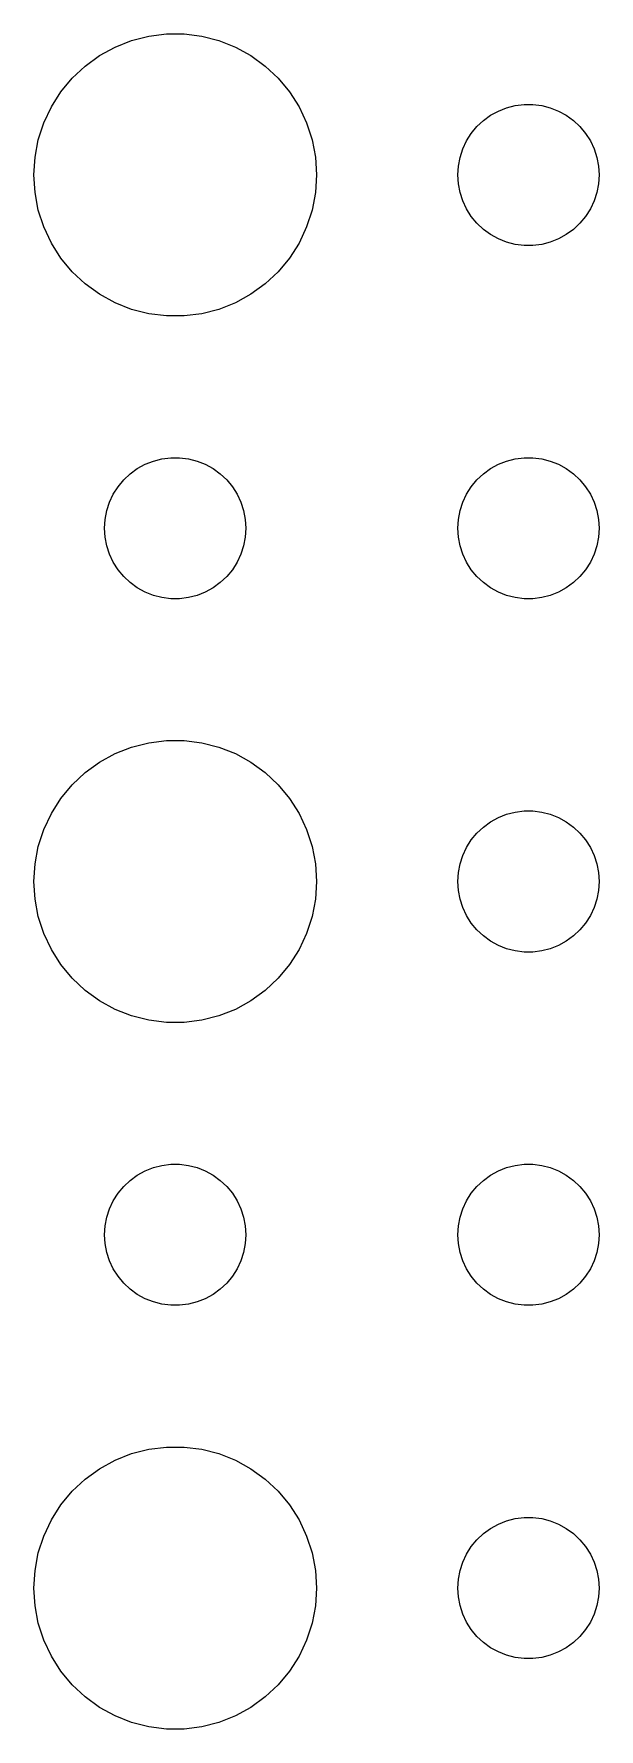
# Model space of a CAD drawing. Header units: metres. Extents: x -150 to 150, y -149 to 149.
# Drawn here: x -115.5 to -103.5, y 34.51 to 70.49 of the extents above; entities that cross this region are included whole.
import ezdxf

# ---------------------------------------------------------------- set-up
doc = ezdxf.new("R2010")
doc.units = ezdxf.units.M

msp = doc.modelspace()

# ---------------------------------------------------------------- linework, layer by layer
for p, q in [((-114.107, 70.033), (-113.777, 70.2145)), ((-113.777, 70.2145), (-113.427, 70.3532)), ((-113.427, 70.3532), (-113.062, 70.4469)), ((-113.062, 70.4469), (-112.688, 70.4941)), ((-112.688, 70.4941), (-112.312, 70.4941)), ((-112.312, 70.4941), (-111.938, 70.4469)), ((-111.938, 70.4469), (-111.573, 70.3532)), ((-111.573, 70.3532), (-111.223, 70.2145)), ((-111.223, 70.2145), (-110.893, 70.033)), ((-114.412, 69.8115), (-114.107, 70.033)), ((-110.893, 70.033), (-110.588, 69.8115)), ((-114.927, 69.2634), (-114.687, 69.5536)), ((-114.687, 69.5536), (-114.412, 69.8115)), ((-110.588, 69.8115), (-110.313, 69.5536)), ((-110.313, 69.5536), (-110.073, 69.2634)), ((-115.129, 68.9453), (-114.927, 69.2634)), ((-110.073, 69.2634), (-109.871, 68.9453)), ((-115.289, 68.6044), (-115.129, 68.9453)), ((-109.871, 68.9453), (-109.711, 68.6044)), ((-105.956, 68.6558), (-105.804, 68.7665)), ((-105.804, 68.7665), (-105.639, 68.8572)), ((-105.639, 68.8572), (-105.464, 68.9266)), ((-105.464, 68.9266), (-105.281, 68.9734)), ((-105.281, 68.9734), (-105.094, 68.997)), ((-105.094, 68.997), (-104.906, 68.997)), ((-104.906, 68.997), (-104.719, 68.9734)), ((-104.719, 68.9734), (-104.536, 68.9266)), ((-104.536, 68.9266), (-104.361, 68.8572)), ((-104.361, 68.8572), (-104.196, 68.7665)), ((-104.196, 68.7665), (-104.044, 68.6558)), ((-115.406, 68.2461), (-115.289, 68.6044)), ((-109.711, 68.6044), (-109.594, 68.2461)), ((-106.314, 68.2226), (-106.214, 68.3817)), ((-106.214, 68.3817), (-106.093, 68.5268)), ((-106.093, 68.5268), (-105.956, 68.6558)), ((-104.044, 68.6558), (-103.907, 68.5268)), ((-103.907, 68.5268), (-103.786, 68.3817)), ((-103.786, 68.3817), (-103.686, 68.2226)), ((-115.476, 67.876), (-115.406, 68.2461)), ((-109.594, 68.2461), (-109.524, 67.876)), ((-106.453, 67.873), (-106.395, 68.0522)), ((-106.395, 68.0522), (-106.314, 68.2226)), ((-103.686, 68.2226), (-103.605, 68.0522)), ((-103.605, 68.0522), (-103.547, 67.873)), ((-115.5, 67.5), (-115.476, 67.876)), ((-109.524, 67.876), (-109.5, 67.5)), ((-106.5, 67.5), (-106.488, 67.688)), ((-106.488, 67.688), (-106.453, 67.873)), ((-103.547, 67.873), (-103.512, 67.688)), ((-103.512, 67.688), (-103.5, 67.5)), ((-115.476, 67.124), (-115.5, 67.5)), ((-109.5, 67.5), (-109.524, 67.124)), ((-106.488, 67.312), (-106.5, 67.5)), ((-106.453, 67.127), (-106.488, 67.312)), ((-103.512, 67.312), (-103.547, 67.127)), ((-103.5, 67.5), (-103.512, 67.312)), ((-115.406, 66.7539), (-115.476, 67.124)), ((-109.524, 67.124), (-109.594, 66.7539)), ((-106.395, 66.9478), (-106.453, 67.127)), ((-106.314, 66.7774), (-106.395, 66.9478)), ((-103.605, 66.9478), (-103.686, 66.7774)), ((-103.547, 67.127), (-103.605, 66.9478)), ((-115.289, 66.3956), (-115.406, 66.7539)), ((-109.594, 66.7539), (-109.711, 66.3956)), ((-106.214, 66.6183), (-106.314, 66.7774)), ((-106.093, 66.4732), (-106.214, 66.6183)), ((-103.786, 66.6183), (-103.907, 66.4732)), ((-103.686, 66.7774), (-103.786, 66.6183)), ((-115.129, 66.0547), (-115.289, 66.3956)), ((-109.711, 66.3956), (-109.871, 66.0547)), ((-105.956, 66.3442), (-106.093, 66.4732)), ((-105.804, 66.2335), (-105.956, 66.3442)), ((-105.639, 66.1428), (-105.804, 66.2335)), ((-104.196, 66.2335), (-104.361, 66.1428)), ((-104.044, 66.3442), (-104.196, 66.2335)), ((-103.907, 66.4732), (-104.044, 66.3442)), ((-114.927, 65.7366), (-115.129, 66.0547)), ((-109.871, 66.0547), (-110.073, 65.7366)), ((-105.464, 66.0734), (-105.639, 66.1428)), ((-105.281, 66.0266), (-105.464, 66.0734)), ((-105.094, 66.003), (-105.281, 66.0266)), ((-104.906, 66.003), (-105.094, 66.003)), ((-104.719, 66.0266), (-104.906, 66.003)), ((-104.536, 66.0734), (-104.719, 66.0266)), ((-104.361, 66.1428), (-104.536, 66.0734)), ((-114.687, 65.4464), (-114.927, 65.7366)), ((-110.073, 65.7366), (-110.313, 65.4464)), ((-114.412, 65.1885), (-114.687, 65.4464)), ((-114.107, 64.967), (-114.412, 65.1885)), ((-110.588, 65.1885), (-110.893, 64.967)), ((-110.313, 65.4464), (-110.588, 65.1885)), ((-113.777, 64.7855), (-114.107, 64.967)), ((-113.427, 64.6468), (-113.777, 64.7855)), ((-111.223, 64.7855), (-111.573, 64.6468)), ((-110.893, 64.967), (-111.223, 64.7855)), ((-113.062, 64.5531), (-113.427, 64.6468)), ((-112.688, 64.5059), (-113.062, 64.5531)), ((-112.312, 64.5059), (-112.688, 64.5059)), ((-111.938, 64.5531), (-112.312, 64.5059)), ((-111.573, 64.6468), (-111.938, 64.5531)), ((-113.456, 61.1558), (-113.304, 61.2665)), ((-113.304, 61.2665), (-113.139, 61.3572)), ((-113.139, 61.3572), (-112.964, 61.4266)), ((-112.964, 61.4266), (-112.781, 61.4734)), ((-112.781, 61.4734), (-112.594, 61.497)), ((-112.594, 61.497), (-112.406, 61.497)), ((-112.406, 61.497), (-112.219, 61.4734)), ((-112.219, 61.4734), (-112.036, 61.4266)), ((-112.036, 61.4266), (-111.861, 61.3572)), ((-111.861, 61.3572), (-111.696, 61.2665)), ((-111.696, 61.2665), (-111.544, 61.1558)), ((-105.956, 61.1558), (-105.804, 61.2665)), ((-105.804, 61.2665), (-105.639, 61.3572)), ((-105.639, 61.3572), (-105.464, 61.4266)), ((-105.464, 61.4266), (-105.281, 61.4734)), ((-105.281, 61.4734), (-105.094, 61.497)), ((-105.094, 61.497), (-104.906, 61.497)), ((-104.906, 61.497), (-104.719, 61.4734)), ((-104.719, 61.4734), (-104.536, 61.4266)), ((-104.536, 61.4266), (-104.361, 61.3572)), ((-104.361, 61.3572), (-104.196, 61.2665)), ((-104.196, 61.2665), (-104.044, 61.1558)), ((-113.814, 60.7226), (-113.714, 60.8817)), ((-113.714, 60.8817), (-113.593, 61.0268)), ((-113.593, 61.0268), (-113.456, 61.1558)), ((-111.544, 61.1558), (-111.407, 61.0268)), ((-111.407, 61.0268), (-111.286, 60.8817)), ((-111.286, 60.8817), (-111.186, 60.7226)), ((-106.314, 60.7226), (-106.214, 60.8817)), ((-106.214, 60.8817), (-106.093, 61.0268)), ((-106.093, 61.0268), (-105.956, 61.1558)), ((-104.044, 61.1558), (-103.907, 61.0268)), ((-103.907, 61.0268), (-103.786, 60.8817)), ((-103.786, 60.8817), (-103.686, 60.7226)), ((-113.953, 60.373), (-113.895, 60.5522)), ((-113.895, 60.5522), (-113.814, 60.7226)), ((-111.186, 60.7226), (-111.105, 60.5522)), ((-111.105, 60.5522), (-111.047, 60.373)), ((-106.453, 60.373), (-106.395, 60.5522)), ((-106.395, 60.5522), (-106.314, 60.7226)), ((-103.686, 60.7226), (-103.605, 60.5522)), ((-103.605, 60.5522), (-103.547, 60.373)), ((-114, 60), (-113.988, 60.188)), ((-113.988, 60.188), (-113.953, 60.373)), ((-111.047, 60.373), (-111.012, 60.188)), ((-111.012, 60.188), (-111, 60)), ((-106.5, 60), (-106.488, 60.188)), ((-106.488, 60.188), (-106.453, 60.373)), ((-103.547, 60.373), (-103.512, 60.188)), ((-103.512, 60.188), (-103.5, 60)), ((-113.988, 59.812), (-114, 60)), ((-113.953, 59.627), (-113.988, 59.812)), ((-111.012, 59.812), (-111.047, 59.627)), ((-111, 60), (-111.012, 59.812)), ((-106.488, 59.812), (-106.5, 60)), ((-106.453, 59.627), (-106.488, 59.812)), ((-103.512, 59.812), (-103.547, 59.627)), ((-103.5, 60), (-103.512, 59.812)), ((-113.895, 59.4478), (-113.953, 59.627)), ((-113.814, 59.2774), (-113.895, 59.4478)), ((-111.105, 59.4478), (-111.186, 59.2774)), ((-111.047, 59.627), (-111.105, 59.4478)), ((-106.395, 59.4478), (-106.453, 59.627)), ((-106.314, 59.2774), (-106.395, 59.4478)), ((-103.605, 59.4478), (-103.686, 59.2774)), ((-103.547, 59.627), (-103.605, 59.4478)), ((-113.714, 59.1183), (-113.814, 59.2774)), ((-113.593, 58.9732), (-113.714, 59.1183)), ((-111.286, 59.1183), (-111.407, 58.9732)), ((-111.186, 59.2774), (-111.286, 59.1183)), ((-106.214, 59.1183), (-106.314, 59.2774)), ((-106.093, 58.9732), (-106.214, 59.1183)), ((-103.786, 59.1183), (-103.907, 58.9732)), ((-103.686, 59.2774), (-103.786, 59.1183)), ((-113.456, 58.8442), (-113.593, 58.9732)), ((-113.304, 58.7335), (-113.456, 58.8442)), ((-113.139, 58.6428), (-113.304, 58.7335)), ((-111.696, 58.7335), (-111.861, 58.6428)), ((-111.544, 58.8442), (-111.696, 58.7335)), ((-111.407, 58.9732), (-111.544, 58.8442)), ((-105.956, 58.8442), (-106.093, 58.9732)), ((-105.804, 58.7335), (-105.956, 58.8442)), ((-105.639, 58.6428), (-105.804, 58.7335)), ((-104.196, 58.7335), (-104.361, 58.6428)), ((-104.044, 58.8442), (-104.196, 58.7335)), ((-103.907, 58.9732), (-104.044, 58.8442)), ((-112.964, 58.5734), (-113.139, 58.6428)), ((-112.781, 58.5266), (-112.964, 58.5734)), ((-112.594, 58.503), (-112.781, 58.5266)), ((-112.406, 58.503), (-112.594, 58.503)), ((-112.219, 58.5266), (-112.406, 58.503)), ((-112.036, 58.5734), (-112.219, 58.5266)), ((-111.861, 58.6428), (-112.036, 58.5734)), ((-105.464, 58.5734), (-105.639, 58.6428)), ((-105.281, 58.5266), (-105.464, 58.5734)), ((-105.094, 58.503), (-105.281, 58.5266)), ((-104.906, 58.503), (-105.094, 58.503)), ((-104.719, 58.5266), (-104.906, 58.503)), ((-104.536, 58.5734), (-104.719, 58.5266)), ((-104.361, 58.6428), (-104.536, 58.5734)), ((-113.427, 55.3532), (-113.062, 55.4469)), ((-113.062, 55.4469), (-112.688, 55.4941)), ((-112.688, 55.4941), (-112.312, 55.4941)), ((-112.312, 55.4941), (-111.938, 55.4469)), ((-111.938, 55.4469), (-111.573, 55.3532)), ((-114.107, 55.033), (-113.777, 55.2145)), ((-113.777, 55.2145), (-113.427, 55.3532)), ((-111.573, 55.3532), (-111.223, 55.2145)), ((-111.223, 55.2145), (-110.893, 55.033)), ((-114.687, 54.5536), (-114.412, 54.8115)), ((-114.412, 54.8115), (-114.107, 55.033)), ((-110.893, 55.033), (-110.588, 54.8115)), ((-110.588, 54.8115), (-110.313, 54.5536)), ((-114.927, 54.2634), (-114.687, 54.5536)), ((-110.313, 54.5536), (-110.073, 54.2634)), ((-115.129, 53.9453), (-114.927, 54.2634)), ((-110.073, 54.2634), (-109.871, 53.9453)), ((-105.281, 53.9734), (-105.094, 53.997)), ((-105.094, 53.997), (-104.906, 53.997)), ((-104.906, 53.997), (-104.719, 53.9734)), ((-115.289, 53.6044), (-115.129, 53.9453)), ((-109.871, 53.9453), (-109.711, 53.6044)), ((-106.093, 53.5268), (-105.956, 53.6558)), ((-105.956, 53.6558), (-105.804, 53.7665)), ((-105.804, 53.7665), (-105.639, 53.8572)), ((-105.639, 53.8572), (-105.464, 53.9266)), ((-105.464, 53.9266), (-105.281, 53.9734)), ((-104.719, 53.9734), (-104.536, 53.9266)), ((-104.536, 53.9266), (-104.361, 53.8572)), ((-104.361, 53.8572), (-104.196, 53.7665)), ((-104.196, 53.7665), (-104.044, 53.6558)), ((-104.044, 53.6558), (-103.907, 53.5268)), ((-115.406, 53.2461), (-115.289, 53.6044)), ((-109.711, 53.6044), (-109.594, 53.2461)), ((-106.314, 53.2226), (-106.214, 53.3817)), ((-106.214, 53.3817), (-106.093, 53.5268)), ((-103.907, 53.5268), (-103.786, 53.3817)), ((-103.786, 53.3817), (-103.686, 53.2226)), ((-115.476, 52.876), (-115.406, 53.2461)), ((-109.594, 53.2461), (-109.524, 52.876)), ((-106.453, 52.873), (-106.395, 53.0522)), ((-106.395, 53.0522), (-106.314, 53.2226)), ((-103.686, 53.2226), (-103.605, 53.0522)), ((-103.605, 53.0522), (-103.547, 52.873)), ((-115.5, 52.5), (-115.476, 52.876)), ((-109.524, 52.876), (-109.5, 52.5)), ((-106.5, 52.5), (-106.488, 52.688)), ((-106.488, 52.688), (-106.453, 52.873)), ((-103.547, 52.873), (-103.512, 52.688)), ((-103.512, 52.688), (-103.5, 52.5)), ((-115.476, 52.124), (-115.5, 52.5)), ((-109.5, 52.5), (-109.524, 52.124)), ((-106.488, 52.312), (-106.5, 52.5)), ((-106.453, 52.127), (-106.488, 52.312)), ((-103.512, 52.312), (-103.547, 52.127)), ((-103.5, 52.5), (-103.512, 52.312)), ((-115.406, 51.7539), (-115.476, 52.124)), ((-109.524, 52.124), (-109.594, 51.7539)), ((-106.395, 51.9478), (-106.453, 52.127)), ((-106.314, 51.7774), (-106.395, 51.9478)), ((-103.605, 51.9478), (-103.686, 51.7774)), ((-103.547, 52.127), (-103.605, 51.9478)), ((-115.289, 51.3956), (-115.406, 51.7539)), ((-109.594, 51.7539), (-109.711, 51.3956)), ((-106.214, 51.6183), (-106.314, 51.7774)), ((-106.093, 51.4732), (-106.214, 51.6183)), ((-105.956, 51.3442), (-106.093, 51.4732)), ((-103.907, 51.4732), (-104.044, 51.3442)), ((-103.786, 51.6183), (-103.907, 51.4732)), ((-103.686, 51.7774), (-103.786, 51.6183)), ((-115.129, 51.0547), (-115.289, 51.3956)), ((-109.711, 51.3956), (-109.871, 51.0547)), ((-105.804, 51.2335), (-105.956, 51.3442)), ((-105.639, 51.1428), (-105.804, 51.2335)), ((-105.464, 51.0734), (-105.639, 51.1428)), ((-104.361, 51.1428), (-104.536, 51.0734)), ((-104.196, 51.2335), (-104.361, 51.1428)), ((-104.044, 51.3442), (-104.196, 51.2335)), ((-114.927, 50.7366), (-115.129, 51.0547)), ((-109.871, 51.0547), (-110.073, 50.7366)), ((-105.281, 51.0266), (-105.464, 51.0734)), ((-105.094, 51.003), (-105.281, 51.0266)), ((-104.906, 51.003), (-105.094, 51.003)), ((-104.719, 51.0266), (-104.906, 51.003)), ((-104.536, 51.0734), (-104.719, 51.0266)), ((-114.687, 50.4464), (-114.927, 50.7366)), ((-114.412, 50.1885), (-114.687, 50.4464)), ((-110.313, 50.4464), (-110.588, 50.1885)), ((-110.073, 50.7366), (-110.313, 50.4464)), ((-114.107, 49.967), (-114.412, 50.1885)), ((-110.588, 50.1885), (-110.893, 49.967)), ((-113.777, 49.7855), (-114.107, 49.967)), ((-113.427, 49.6468), (-113.777, 49.7855)), ((-111.223, 49.7855), (-111.573, 49.6468)), ((-110.893, 49.967), (-111.223, 49.7855)), ((-113.062, 49.5531), (-113.427, 49.6468)), ((-112.688, 49.5059), (-113.062, 49.5531)), ((-112.312, 49.5059), (-112.688, 49.5059)), ((-111.938, 49.5531), (-112.312, 49.5059)), ((-111.573, 49.6468), (-111.938, 49.5531)), ((-113.139, 46.3572), (-112.964, 46.4266)), ((-112.964, 46.4266), (-112.781, 46.4734)), ((-112.781, 46.4734), (-112.594, 46.497)), ((-112.594, 46.497), (-112.406, 46.497)), ((-112.406, 46.497), (-112.219, 46.4734)), ((-112.219, 46.4734), (-112.036, 46.4266)), ((-112.036, 46.4266), (-111.861, 46.3572)), ((-105.639, 46.3572), (-105.464, 46.4266)), ((-105.464, 46.4266), (-105.281, 46.4734)), ((-105.281, 46.4734), (-105.094, 46.497)), ((-105.094, 46.497), (-104.906, 46.497)), ((-104.906, 46.497), (-104.719, 46.4734)), ((-104.719, 46.4734), (-104.536, 46.4266)), ((-104.536, 46.4266), (-104.361, 46.3572)), ((-113.593, 46.0268), (-113.456, 46.1558)), ((-113.456, 46.1558), (-113.304, 46.2665)), ((-113.304, 46.2665), (-113.139, 46.3572)), ((-111.861, 46.3572), (-111.696, 46.2665)), ((-111.696, 46.2665), (-111.544, 46.1558)), ((-111.544, 46.1558), (-111.407, 46.0268)), ((-106.093, 46.0268), (-105.956, 46.1558)), ((-105.956, 46.1558), (-105.804, 46.2665)), ((-105.804, 46.2665), (-105.639, 46.3572)), ((-104.361, 46.3572), (-104.196, 46.2665)), ((-104.196, 46.2665), (-104.044, 46.1558)), ((-104.044, 46.1558), (-103.907, 46.0268)), ((-113.895, 45.5522), (-113.814, 45.7226)), ((-113.814, 45.7226), (-113.714, 45.8817)), ((-113.714, 45.8817), (-113.593, 46.0268)), ((-111.407, 46.0268), (-111.286, 45.8817)), ((-111.286, 45.8817), (-111.186, 45.7226)), ((-111.186, 45.7226), (-111.105, 45.5522)), ((-106.395, 45.5522), (-106.314, 45.7226)), ((-106.314, 45.7226), (-106.214, 45.8817)), ((-106.214, 45.8817), (-106.093, 46.0268)), ((-103.907, 46.0268), (-103.786, 45.8817)), ((-103.786, 45.8817), (-103.686, 45.7226)), ((-103.686, 45.7226), (-103.605, 45.5522)), ((-113.988, 45.188), (-113.953, 45.373)), ((-113.953, 45.373), (-113.895, 45.5522)), ((-111.105, 45.5522), (-111.047, 45.373)), ((-111.047, 45.373), (-111.012, 45.188)), ((-106.488, 45.188), (-106.453, 45.373)), ((-106.453, 45.373), (-106.395, 45.5522)), ((-103.605, 45.5522), (-103.547, 45.373)), ((-103.547, 45.373), (-103.512, 45.188)), ((-114, 45), (-113.988, 45.188)), ((-113.988, 44.812), (-114, 45)), ((-111.012, 45.188), (-111, 45)), ((-111, 45), (-111.012, 44.812)), ((-106.5, 45), (-106.488, 45.188)), ((-106.488, 44.812), (-106.5, 45)), ((-103.512, 45.188), (-103.5, 45)), ((-103.5, 45), (-103.512, 44.812)), ((-113.953, 44.627), (-113.988, 44.812)), ((-113.895, 44.4478), (-113.953, 44.627)), ((-111.047, 44.627), (-111.105, 44.4478)), ((-111.012, 44.812), (-111.047, 44.627)), ((-106.453, 44.627), (-106.488, 44.812)), ((-106.395, 44.4478), (-106.453, 44.627)), ((-103.547, 44.627), (-103.605, 44.4478)), ((-103.512, 44.812), (-103.547, 44.627)), ((-113.814, 44.2774), (-113.895, 44.4478)), ((-113.714, 44.1183), (-113.814, 44.2774)), ((-111.186, 44.2774), (-111.286, 44.1183)), ((-111.105, 44.4478), (-111.186, 44.2774)), ((-106.314, 44.2774), (-106.395, 44.4478)), ((-106.214, 44.1183), (-106.314, 44.2774)), ((-103.686, 44.2774), (-103.786, 44.1183)), ((-103.605, 44.4478), (-103.686, 44.2774)), ((-113.593, 43.9732), (-113.714, 44.1183)), ((-113.456, 43.8442), (-113.593, 43.9732)), ((-111.407, 43.9732), (-111.544, 43.8442)), ((-111.286, 44.1183), (-111.407, 43.9732)), ((-106.093, 43.9732), (-106.214, 44.1183)), ((-105.956, 43.8442), (-106.093, 43.9732)), ((-103.907, 43.9732), (-104.044, 43.8442)), ((-103.786, 44.1183), (-103.907, 43.9732)), ((-113.304, 43.7335), (-113.456, 43.8442)), ((-113.139, 43.6428), (-113.304, 43.7335)), ((-112.964, 43.5734), (-113.139, 43.6428)), ((-112.781, 43.5266), (-112.964, 43.5734)), ((-112.036, 43.5734), (-112.219, 43.5266)), ((-111.861, 43.6428), (-112.036, 43.5734)), ((-111.696, 43.7335), (-111.861, 43.6428)), ((-111.544, 43.8442), (-111.696, 43.7335)), ((-105.804, 43.7335), (-105.956, 43.8442)), ((-105.639, 43.6428), (-105.804, 43.7335)), ((-105.464, 43.5734), (-105.639, 43.6428)), ((-105.281, 43.5266), (-105.464, 43.5734)), ((-104.536, 43.5734), (-104.719, 43.5266)), ((-104.361, 43.6428), (-104.536, 43.5734)), ((-104.196, 43.7335), (-104.361, 43.6428)), ((-104.044, 43.8442), (-104.196, 43.7335)), ((-112.594, 43.503), (-112.781, 43.5266)), ((-112.406, 43.503), (-112.594, 43.503)), ((-112.219, 43.5266), (-112.406, 43.503)), ((-105.094, 43.503), (-105.281, 43.5266)), ((-104.906, 43.503), (-105.094, 43.503)), ((-104.719, 43.5266), (-104.906, 43.503)), ((-113.777, 40.2145), (-113.427, 40.3532)), ((-113.427, 40.3532), (-113.062, 40.4469)), ((-113.062, 40.4469), (-112.688, 40.4941)), ((-112.688, 40.4941), (-112.312, 40.4941)), ((-112.312, 40.4941), (-111.938, 40.4469)), ((-111.938, 40.4469), (-111.573, 40.3532)), ((-111.573, 40.3532), (-111.223, 40.2145)), ((-114.412, 39.8115), (-114.107, 40.033)), ((-114.107, 40.033), (-113.777, 40.2145)), ((-111.223, 40.2145), (-110.893, 40.033)), ((-110.893, 40.033), (-110.588, 39.8115)), ((-114.687, 39.5536), (-114.412, 39.8115)), ((-110.588, 39.8115), (-110.313, 39.5536)), ((-115.129, 38.9453), (-114.927, 39.2634)), ((-114.927, 39.2634), (-114.687, 39.5536)), ((-110.313, 39.5536), (-110.073, 39.2634)), ((-110.073, 39.2634), (-109.871, 38.9453)), ((-115.289, 38.6044), (-115.129, 38.9453)), ((-109.871, 38.9453), (-109.711, 38.6044)), ((-105.639, 38.8572), (-105.464, 38.9266)), ((-105.464, 38.9266), (-105.281, 38.9734)), ((-105.281, 38.9734), (-105.094, 38.997)), ((-105.094, 38.997), (-104.906, 38.997)), ((-104.906, 38.997), (-104.719, 38.9734)), ((-104.719, 38.9734), (-104.536, 38.9266)), ((-104.536, 38.9266), (-104.361, 38.8572)), ((-115.406, 38.2461), (-115.289, 38.6044)), ((-109.711, 38.6044), (-109.594, 38.2461)), ((-106.214, 38.3817), (-106.093, 38.5268)), ((-106.093, 38.5268), (-105.956, 38.6558)), ((-105.956, 38.6558), (-105.804, 38.7665)), ((-105.804, 38.7665), (-105.639, 38.8572)), ((-104.361, 38.8572), (-104.196, 38.7665)), ((-104.196, 38.7665), (-104.044, 38.6558)), ((-104.044, 38.6558), (-103.907, 38.5268)), ((-103.907, 38.5268), (-103.786, 38.3817)), ((-115.476, 37.876), (-115.406, 38.2461)), ((-109.594, 38.2461), (-109.524, 37.876)), ((-106.395, 38.0522), (-106.314, 38.2226)), ((-106.314, 38.2226), (-106.214, 38.3817)), ((-103.786, 38.3817), (-103.686, 38.2226)), ((-103.686, 38.2226), (-103.605, 38.0522)), ((-115.5, 37.5), (-115.476, 37.876)), ((-109.524, 37.876), (-109.5, 37.5)), ((-106.488, 37.688), (-106.453, 37.873)), ((-106.453, 37.873), (-106.395, 38.0522)), ((-103.605, 38.0522), (-103.547, 37.873)), ((-103.547, 37.873), (-103.512, 37.688)), ((-115.476, 37.124), (-115.5, 37.5)), ((-109.5, 37.5), (-109.524, 37.124)), ((-106.5, 37.5), (-106.488, 37.688)), ((-106.488, 37.312), (-106.5, 37.5)), ((-103.512, 37.688), (-103.5, 37.5)), ((-103.5, 37.5), (-103.512, 37.312)), ((-115.406, 36.7539), (-115.476, 37.124)), ((-109.524, 37.124), (-109.594, 36.7539)), ((-106.453, 37.127), (-106.488, 37.312)), ((-106.395, 36.9478), (-106.453, 37.127)), ((-103.547, 37.127), (-103.605, 36.9478)), ((-103.512, 37.312), (-103.547, 37.127)), ((-115.289, 36.3956), (-115.406, 36.7539)), ((-109.594, 36.7539), (-109.711, 36.3956)), ((-106.314, 36.7774), (-106.395, 36.9478)), ((-106.214, 36.6183), (-106.314, 36.7774)), ((-103.686, 36.7774), (-103.786, 36.6183)), ((-103.605, 36.9478), (-103.686, 36.7774)), ((-115.129, 36.0547), (-115.289, 36.3956)), ((-109.711, 36.3956), (-109.871, 36.0547)), ((-106.093, 36.4732), (-106.214, 36.6183)), ((-105.956, 36.3442), (-106.093, 36.4732)), ((-103.907, 36.4732), (-104.044, 36.3442)), ((-103.786, 36.6183), (-103.907, 36.4732)), ((-114.927, 35.7366), (-115.129, 36.0547)), ((-109.871, 36.0547), (-110.073, 35.7366)), ((-105.804, 36.2335), (-105.956, 36.3442)), ((-105.639, 36.1428), (-105.804, 36.2335)), ((-105.464, 36.0734), (-105.639, 36.1428)), ((-105.281, 36.0266), (-105.464, 36.0734)), ((-105.094, 36.003), (-105.281, 36.0266)), ((-104.906, 36.003), (-105.094, 36.003)), ((-104.719, 36.0266), (-104.906, 36.003)), ((-104.536, 36.0734), (-104.719, 36.0266)), ((-104.361, 36.1428), (-104.536, 36.0734)), ((-104.196, 36.2335), (-104.361, 36.1428)), ((-104.044, 36.3442), (-104.196, 36.2335)), ((-114.687, 35.4464), (-114.927, 35.7366)), ((-110.073, 35.7366), (-110.313, 35.4464)), ((-114.412, 35.1885), (-114.687, 35.4464)), ((-110.313, 35.4464), (-110.588, 35.1885)), ((-114.107, 34.967), (-114.412, 35.1885)), ((-113.777, 34.7855), (-114.107, 34.967)), ((-110.893, 34.967), (-111.223, 34.7855)), ((-110.588, 35.1885), (-110.893, 34.967)), ((-113.427, 34.6468), (-113.777, 34.7855)), ((-113.062, 34.5531), (-113.427, 34.6468)), ((-112.688, 34.5059), (-113.062, 34.5531)), ((-111.938, 34.5531), (-112.312, 34.5059)), ((-111.573, 34.6468), (-111.938, 34.5531)), ((-111.223, 34.7855), (-111.573, 34.6468)), ((-112.312, 34.5059), (-112.688, 34.5059))]:
    msp.add_line(p, q)

doc.saveas('drawing.dxf')
